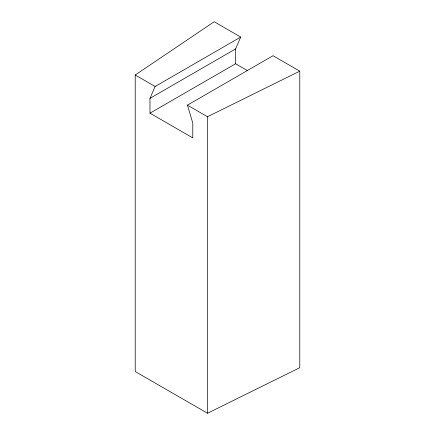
<?xml version="1.0" encoding="UTF-8"?>
<svg xmlns="http://www.w3.org/2000/svg" width="435" height="435" viewBox="0 0 435 435"><rect width="100%" height="100%" fill="white"/><g stroke="black" fill="none" stroke-linecap="round" stroke-linejoin="round"><path stroke-width="0.65" d="M149.983 98.348L155.121 86.489L240.718 37.067L214.183 21.75L135.22 74.999L135.22 371.523L207.495 413.25L299.78 367.689L299.78 71.171L273.033 55.723L187.436 105.145L192.781 123.061L192.781 137.884L149.983 113.176L149.983 98.348L235.585 48.932L240.718 37.067M149.983 113.176L235.585 63.755L247.308 70.524M187.436 105.145L207.495 116.727L299.78 71.171M135.22 74.999L155.121 86.489M235.585 48.932L235.585 63.755M207.495 116.727L207.495 413.25"/></g></svg>
